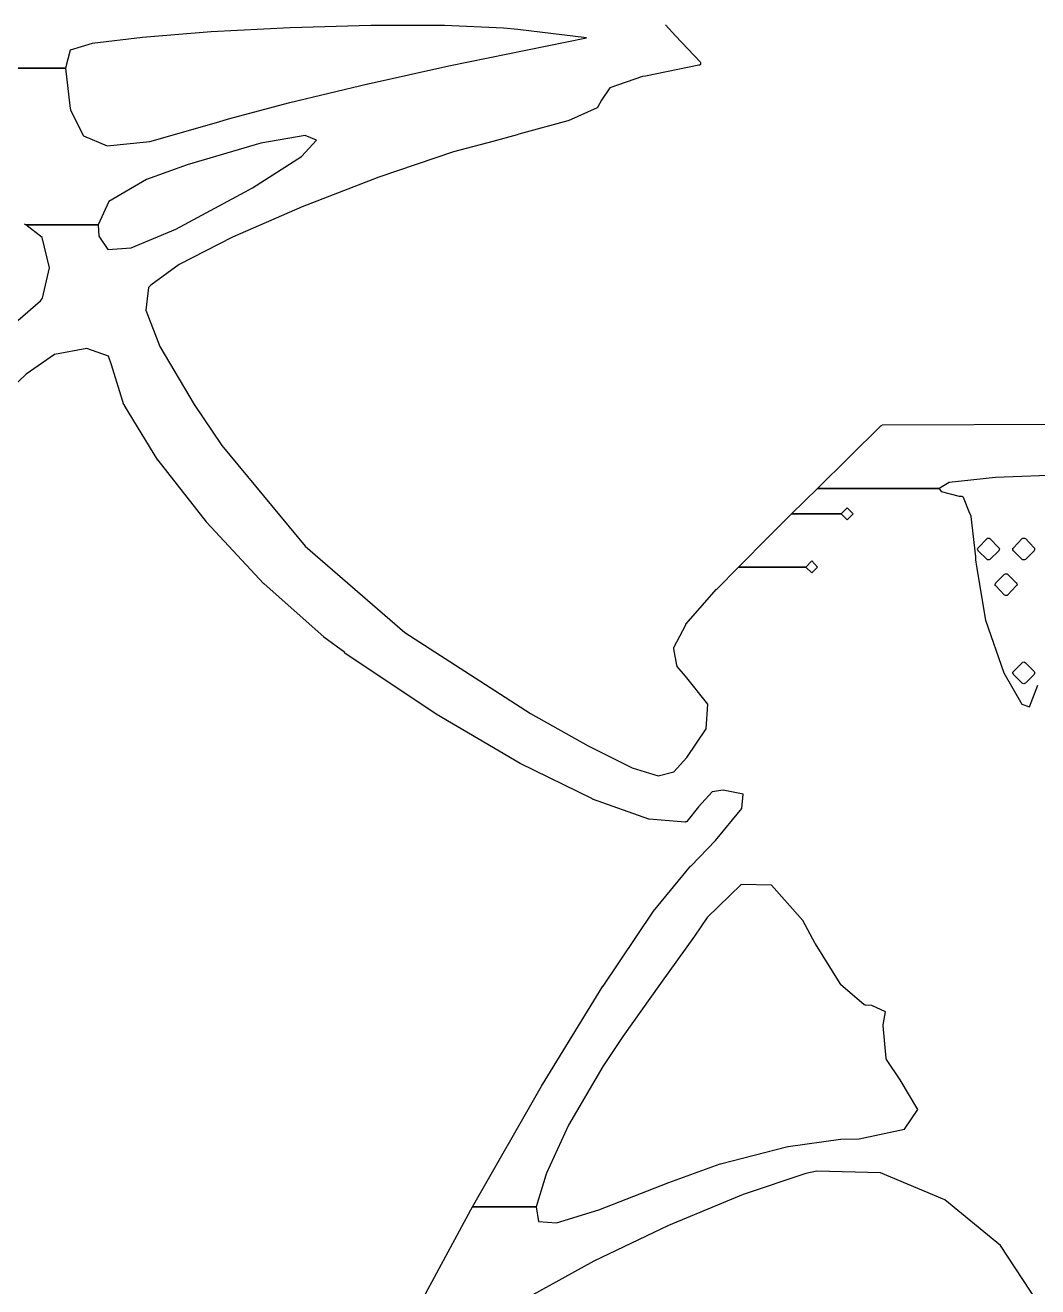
# Model space of a CAD drawing. Extents: x 55 to 335, y -160 to -35.
# Drawn here: x 254.149 to 256.573, y -121.167 to -118.147 of the extents above; entities that cross this region are included whole.
import ezdxf

# ---------------------------------------------------------------- set-up
doc = ezdxf.new("R2010")
doc.units = 0
doc.layers.add('BLACK', color=7, linetype='CONTINUOUS')

msp = doc.modelspace()

# ---------------------------------------------------------------- linework, layer by layer
at = {"layer": 'BLACK', "linetype": 'CONTINUOUS'}
for p, q in [((254.594, -118.163), (254.429, -118.176)), ((254.783, -118.153), (254.594, -118.163)), ((254.976, -118.148), (254.783, -118.153)), ((255.153, -118.148), (254.976, -118.148)), ((255.294, -118.154), (255.153, -118.148)), ((255.328, -118.157), (255.294, -118.154)), ((255.493, -118.177), (255.328, -118.157)), ((255.682, -118.146), (255.706, -118.172)), ((255.706, -118.172), (255.706, -118.172)), ((255.706, -118.172), (255.765, -118.235)), ((254.309, -118.191), (254.256, -118.207)), ((254.429, -118.176), (254.309, -118.191)), ((255.163, -118.244), (255.493, -118.177)), ((254.256, -118.207), (254.245, -118.25)), ((254.054, -118.25), (254.245, -118.25)), ((254.245, -118.25), (254.054, -118.25)), ((254.245, -118.25), (254.255, -118.34)), ((254.97, -118.287), (255.163, -118.244)), ((255.163, -118.244), (255.163, -118.244)), ((255.163, -118.244), (255.163, -118.244)), ((255.762, -118.243), (255.634, -118.269)), ((255.763, -118.243), (255.762, -118.243)), ((255.764, -118.243), (255.763, -118.243)), ((255.763, -118.243), (255.763, -118.243)), ((255.765, -118.242), (255.764, -118.242)), ((255.764, -118.242), (255.764, -118.242)), ((255.764, -118.242), (255.764, -118.243)), ((255.765, -118.235), (255.765, -118.235)), ((255.765, -118.235), (255.765, -118.235)), ((255.765, -118.235), (255.766, -118.236)), ((255.766, -118.241), (255.765, -118.241)), ((255.765, -118.241), (255.765, -118.241)), ((255.765, -118.241), (255.765, -118.242)), ((255.766, -118.236), (255.766, -118.236)), ((255.766, -118.236), (255.766, -118.237)), ((255.766, -118.237), (255.766, -118.237)), ((255.766, -118.237), (255.766, -118.238)), ((255.766, -118.238), (255.766, -118.238)), ((255.766, -118.238), (255.766, -118.239)), ((255.766, -118.239), (255.766, -118.239)), ((255.766, -118.239), (255.766, -118.24)), ((255.766, -118.24), (255.766, -118.24)), ((255.766, -118.24), (255.766, -118.241)), ((254.782, -118.332), (254.969, -118.287)), ((254.969, -118.287), (254.969, -118.287)), ((254.969, -118.287), (254.97, -118.287)), ((255.627, -118.27), (255.549, -118.297)), ((255.634, -118.269), (255.627, -118.27)), ((255.549, -118.297), (255.529, -118.326)), ((254.255, -118.34), (254.257, -118.35)), ((254.257, -118.35), (254.288, -118.412)), ((254.635, -118.371), (254.782, -118.332)), ((254.782, -118.332), (254.782, -118.332)), ((254.782, -118.332), (254.782, -118.332)), ((255.518, -118.345), (255.449, -118.376)), ((255.519, -118.344), (255.518, -118.344)), ((255.518, -118.344), (255.518, -118.345)), ((255.52, -118.343), (255.519, -118.344)), ((255.519, -118.344), (255.519, -118.344)), ((255.529, -118.326), (255.52, -118.342)), ((255.52, -118.342), (255.52, -118.343)), ((255.52, -118.343), (255.52, -118.343)), ((254.447, -118.425), (254.612, -118.378)), ((254.612, -118.378), (254.635, -118.371)), ((254.635, -118.371), (254.635, -118.371)), ((254.635, -118.371), (254.635, -118.371)), ((255.448, -118.376), (255.331, -118.408)), ((255.449, -118.376), (255.448, -118.376)), ((255.448, -118.376), (255.448, -118.376)), ((254.288, -118.412), (254.345, -118.436)), ((254.819, -118.411), (254.713, -118.429)), ((254.846, -118.422), (254.819, -118.411)), ((255.327, -118.409), (255.268, -118.425)), ((255.331, -118.408), (255.327, -118.409)), ((255.331, -118.408), (255.331, -118.408)), ((255.331, -118.408), (255.331, -118.408)), ((254.345, -118.436), (254.447, -118.425)), ((254.713, -118.429), (254.536, -118.481)), ((254.81, -118.461), (254.846, -118.422)), ((255.268, -118.425), (255.174, -118.45)), ((254.693, -118.536), (254.81, -118.461)), ((255.174, -118.45), (254.995, -118.511)), ((254.536, -118.481), (254.439, -118.516)), ((254.439, -118.516), (254.349, -118.569)), ((254.995, -118.511), (254.812, -118.582)), ((254.509, -118.635), (254.675, -118.546)), ((254.675, -118.546), (254.693, -118.536)), ((254.349, -118.569), (254.323, -118.625)), ((254.812, -118.582), (254.645, -118.654)), ((254.15, -118.625), (254.147, -118.623)), ((254.189, -118.655), (254.15, -118.625)), ((254.15, -118.625), (254.323, -118.625)), ((254.323, -118.625), (254.15, -118.625)), ((254.323, -118.625), (254.325, -118.652)), ((254.207, -118.728), (254.189, -118.655)), ((254.325, -118.652), (254.346, -118.684)), ((254.402, -118.68), (254.509, -118.635)), ((254.645, -118.654), (254.517, -118.72)), ((254.346, -118.684), (254.402, -118.68)), ((254.19, -118.8), (254.207, -118.728)), ((254.517, -118.72), (254.449, -118.769)), ((254.444, -118.775), (254.437, -118.829)), ((254.449, -118.769), (254.444, -118.775)), ((254.185, -118.807), (254.19, -118.8)), ((254.131, -118.854), (254.185, -118.807)), ((254.437, -118.829), (254.471, -118.916)), ((254.296, -118.921), (254.219, -118.935)), ((254.348, -118.939), (254.296, -118.921)), ((254.471, -118.916), (254.553, -119.055)), ((254.219, -118.935), (254.151, -118.982)), ((254.355, -118.96), (254.348, -118.939)), ((254.151, -118.982), (254.116, -119.016)), ((254.385, -119.056), (254.355, -118.96)), ((254.386, -119.056), (254.385, -119.056)), ((254.386, -119.057), (254.386, -119.056)), ((254.466, -119.188), (254.386, -119.057)), ((254.553, -119.055), (254.619, -119.153)), ((256.046, -119.256), (256.198, -119.106)), ((256.198, -119.106), (256.199, -119.105)), ((256.199, -119.105), (256.199, -119.105)), ((256.199, -119.105), (256.199, -119.105)), ((256.199, -119.105), (256.199, -119.105)), ((256.199, -119.105), (256.2, -119.105)), ((256.2, -119.105), (256.201, -119.104)), ((256.201, -119.104), (256.984, -119.1)), ((256.201, -119.104), (256.201, -119.104)), ((256.201, -119.104), (256.201, -119.104)), ((256.201, -119.104), (256.201, -119.104)), ((254.619, -119.153), (254.819, -119.394)), ((254.467, -119.188), (254.466, -119.188)), ((254.583, -119.336), (254.467, -119.188)), ((254.467, -119.188), (254.467, -119.188)), ((256.664, -119.222), (256.472, -119.23)), ((255.984, -119.317), (256.046, -119.256)), ((256.046, -119.256), (256.337, -119.256)), ((256.337, -119.256), (256.046, -119.256)), ((256.361, -119.242), (256.337, -119.256)), ((256.337, -119.256), (256.342, -119.263)), ((256.472, -119.23), (256.361, -119.242)), ((256.342, -119.263), (256.385, -119.274)), ((256.385, -119.274), (256.39, -119.274)), ((256.39, -119.274), (256.39, -119.274)), ((256.39, -119.274), (256.39, -119.274)), ((256.39, -119.274), (256.391, -119.274)), ((256.391, -119.274), (256.392, -119.274)), ((256.392, -119.274), (256.392, -119.274)), ((256.392, -119.274), (256.392, -119.274)), ((256.392, -119.274), (256.393, -119.275)), ((256.393, -119.275), (256.393, -119.275)), ((256.393, -119.275), (256.393, -119.275)), ((256.393, -119.275), (256.393, -119.275)), ((256.393, -119.275), (256.394, -119.276)), ((256.394, -119.276), (256.394, -119.277)), ((256.394, -119.277), (256.394, -119.277)), ((256.394, -119.277), (256.395, -119.277)), ((256.395, -119.277), (256.41, -119.315)), ((255.931, -119.369), (255.984, -119.317)), ((255.984, -119.317), (256.103, -119.317)), ((256.103, -119.317), (255.984, -119.317)), ((256.117, -119.302), (256.103, -119.317)), ((256.103, -119.317), (256.117, -119.331)), ((256.131, -119.317), (256.117, -119.302)), ((256.117, -119.331), (256.131, -119.317)), ((256.41, -119.315), (256.413, -119.321)), ((254.583, -119.337), (254.583, -119.336)), ((254.583, -119.336), (254.583, -119.336)), ((254.72, -119.484), (254.583, -119.337)), ((256.413, -119.321), (256.413, -119.322)), ((256.413, -119.322), (256.413, -119.323)), ((256.413, -119.323), (256.424, -119.42)), ((255.857, -119.444), (255.931, -119.369)), ((255.931, -119.369), (255.931, -119.369)), ((255.931, -119.369), (255.931, -119.369)), ((256.431, -119.398), (256.452, -119.376)), ((256.452, -119.376), (256.453, -119.375)), ((256.452, -119.376), (256.452, -119.376)), ((256.453, -119.375), (256.455, -119.375)), ((256.455, -119.375), (256.457, -119.375)), ((256.457, -119.375), (256.458, -119.376)), ((256.458, -119.376), (256.459, -119.376)), ((256.459, -119.376), (256.48, -119.398)), ((256.515, -119.398), (256.536, -119.376)), ((256.536, -119.376), (256.538, -119.375)), ((256.538, -119.375), (256.54, -119.375)), ((256.54, -119.375), (256.542, -119.375)), ((256.542, -119.375), (256.544, -119.376)), ((256.544, -119.376), (256.565, -119.398)), ((254.819, -119.394), (255.058, -119.601)), ((256.429, -119.401), (256.43, -119.399)), ((256.43, -119.403), (256.429, -119.401)), ((256.43, -119.399), (256.431, -119.398)), ((256.43, -119.399), (256.43, -119.399)), ((256.43, -119.399), (256.43, -119.399)), ((256.431, -119.405), (256.43, -119.403)), ((256.431, -119.398), (256.431, -119.398)), ((256.452, -119.426), (256.431, -119.405)), ((256.48, -119.405), (256.459, -119.426)), ((256.48, -119.398), (256.481, -119.399)), ((256.481, -119.403), (256.48, -119.405)), ((256.481, -119.399), (256.482, -119.401)), ((256.482, -119.401), (256.481, -119.403)), ((256.514, -119.401), (256.514, -119.399)), ((256.514, -119.399), (256.514, -119.399)), ((256.514, -119.399), (256.515, -119.399)), ((256.514, -119.403), (256.514, -119.401)), ((256.515, -119.405), (256.514, -119.403)), ((256.515, -119.399), (256.515, -119.398)), ((256.536, -119.426), (256.515, -119.405)), ((256.515, -119.405), (256.515, -119.405)), ((256.565, -119.405), (256.544, -119.426)), ((256.565, -119.398), (256.565, -119.398)), ((256.565, -119.398), (256.566, -119.399)), ((256.566, -119.403), (256.565, -119.405)), ((256.566, -119.399), (256.566, -119.401)), ((256.566, -119.401), (256.566, -119.403)), ((256.032, -119.429), (256.018, -119.444)), ((256.046, -119.444), (256.032, -119.429)), ((256.424, -119.42), (256.424, -119.42)), ((256.424, -119.42), (256.424, -119.42)), ((256.424, -119.42), (256.424, -119.427)), ((256.424, -119.427), (256.427, -119.443)), ((256.453, -119.427), (256.452, -119.426)), ((256.455, -119.427), (256.453, -119.427)), ((256.457, -119.427), (256.455, -119.427)), ((256.459, -119.426), (256.457, -119.427)), ((256.459, -119.426), (256.459, -119.426)), ((256.537, -119.427), (256.536, -119.426)), ((256.536, -119.426), (256.536, -119.426)), ((256.538, -119.427), (256.537, -119.427)), ((256.54, -119.427), (256.538, -119.427)), ((256.542, -119.427), (256.54, -119.427)), ((256.544, -119.426), (256.542, -119.427)), ((255.805, -119.497), (255.857, -119.444)), ((255.857, -119.444), (256.018, -119.444)), ((256.018, -119.444), (255.857, -119.444)), ((256.018, -119.444), (256.032, -119.458)), ((256.032, -119.458), (256.046, -119.444)), ((256.427, -119.443), (256.427, -119.443)), ((256.427, -119.443), (256.448, -119.571)), ((256.473, -119.482), (256.494, -119.461)), ((256.494, -119.461), (256.496, -119.46)), ((256.494, -119.461), (256.494, -119.461)), ((256.496, -119.46), (256.498, -119.46)), ((256.498, -119.46), (256.5, -119.46)), ((256.5, -119.46), (256.501, -119.461)), ((256.501, -119.461), (256.522, -119.482)), ((254.721, -119.484), (254.72, -119.484)), ((254.864, -119.611), (254.721, -119.484)), ((254.721, -119.484), (254.721, -119.484)), ((255.731, -119.581), (255.804, -119.497)), ((255.804, -119.497), (255.805, -119.497)), ((255.805, -119.497), (255.805, -119.497)), ((256.471, -119.486), (256.472, -119.484)), ((256.472, -119.488), (256.471, -119.486)), ((256.472, -119.484), (256.473, -119.482)), ((256.473, -119.489), (256.472, -119.488)), ((256.494, -119.511), (256.473, -119.489)), ((256.522, -119.489), (256.501, -119.511)), ((256.522, -119.482), (256.522, -119.482)), ((256.522, -119.482), (256.523, -119.484)), ((256.523, -119.488), (256.522, -119.489)), ((256.522, -119.489), (256.522, -119.489)), ((256.523, -119.484), (256.523, -119.484)), ((256.523, -119.484), (256.524, -119.486)), ((256.524, -119.486), (256.523, -119.488)), ((256.496, -119.512), (256.494, -119.511)), ((256.494, -119.511), (256.494, -119.511)), ((256.498, -119.512), (256.496, -119.512)), ((256.5, -119.512), (256.498, -119.512)), ((256.501, -119.511), (256.5, -119.512)), ((255.702, -119.637), (255.731, -119.582)), ((255.731, -119.582), (255.731, -119.581)), ((255.731, -119.582), (255.731, -119.582)), ((256.448, -119.571), (256.492, -119.697)), ((254.864, -119.612), (254.864, -119.611)), ((254.914, -119.649), (254.864, -119.612)), ((254.864, -119.612), (254.864, -119.612)), ((255.058, -119.601), (255.359, -119.795)), ((254.914, -119.65), (254.914, -119.649)), ((255.133, -119.796), (254.914, -119.65)), ((254.914, -119.65), (254.914, -119.65)), ((255.702, -119.638), (255.702, -119.637)), ((255.702, -119.637), (255.702, -119.637)), ((255.702, -119.639), (255.702, -119.638)), ((255.702, -119.638), (255.702, -119.638)), ((255.702, -119.64), (255.702, -119.639)), ((255.702, -119.639), (255.702, -119.639)), ((255.709, -119.679), (255.702, -119.64)), ((255.709, -119.68), (255.709, -119.679)), ((255.71, -119.68), (255.709, -119.68)), ((255.709, -119.68), (255.709, -119.68)), ((255.71, -119.681), (255.71, -119.68)), ((255.71, -119.682), (255.71, -119.681)), ((255.71, -119.681), (255.71, -119.681)), ((255.73, -119.705), (255.71, -119.682)), ((256.515, -119.694), (256.536, -119.673)), ((256.536, -119.673), (256.537, -119.672)), ((256.536, -119.673), (256.536, -119.673)), ((256.537, -119.672), (256.538, -119.672)), ((256.538, -119.672), (256.54, -119.671)), ((256.54, -119.671), (256.542, -119.672)), ((256.542, -119.672), (256.544, -119.673)), ((256.544, -119.673), (256.565, -119.694)), ((255.783, -119.772), (255.73, -119.705)), ((256.492, -119.697), (256.535, -119.772)), ((256.514, -119.696), (256.515, -119.694)), ((256.514, -119.698), (256.514, -119.696)), ((256.514, -119.699), (256.514, -119.698)), ((256.515, -119.7), (256.514, -119.699)), ((256.515, -119.694), (256.515, -119.694)), ((256.515, -119.701), (256.515, -119.7)), ((256.536, -119.722), (256.515, -119.701)), ((256.565, -119.701), (256.544, -119.722)), ((256.565, -119.694), (256.566, -119.696)), ((256.566, -119.699), (256.565, -119.701)), ((256.565, -119.701), (256.565, -119.701)), ((256.566, -119.696), (256.566, -119.698)), ((256.566, -119.698), (256.566, -119.699)), ((256.538, -119.723), (256.536, -119.722)), ((256.54, -119.724), (256.538, -119.723)), ((256.542, -119.723), (256.54, -119.724)), ((256.544, -119.722), (256.542, -119.723)), ((256.554, -119.779), (256.574, -119.727)), ((255.779, -119.831), (255.783, -119.772)), ((256.535, -119.772), (256.554, -119.779)), ((255.334, -119.914), (255.133, -119.796)), ((255.133, -119.796), (255.133, -119.796)), ((255.133, -119.796), (255.133, -119.796)), ((255.359, -119.795), (255.497, -119.872)), ((255.733, -119.9), (255.779, -119.831)), ((255.497, -119.872), (255.602, -119.925)), ((255.507, -119.999), (255.334, -119.914)), ((255.334, -119.914), (255.334, -119.914)), ((255.334, -119.914), (255.334, -119.914)), ((255.702, -119.934), (255.733, -119.9)), ((255.602, -119.925), (255.664, -119.944)), ((255.664, -119.944), (255.702, -119.934)), ((255.794, -119.982), (255.761, -120.018)), ((255.82, -119.978), (255.794, -119.982)), ((255.868, -119.988), (255.82, -119.978)), ((255.507, -120), (255.507, -119.999)), ((255.642, -120.048), (255.507, -120)), ((255.507, -120), (255.507, -120)), ((255.865, -120.022), (255.868, -119.988)), ((255.761, -120.018), (255.733, -120.053)), ((255.802, -120.099), (255.865, -120.022)), ((255.643, -120.048), (255.642, -120.048)), ((255.642, -120.048), (255.642, -120.048)), ((255.729, -120.055), (255.643, -120.048)), ((255.73, -120.055), (255.729, -120.055)), ((255.729, -120.055), (255.729, -120.055)), ((255.731, -120.054), (255.73, -120.054)), ((255.73, -120.054), (255.73, -120.055)), ((255.732, -120.054), (255.731, -120.054)), ((255.731, -120.054), (255.731, -120.054)), ((255.733, -120.053), (255.732, -120.054)), ((255.732, -120.054), (255.732, -120.054)), ((255.733, -120.053), (255.733, -120.053)), ((255.733, -120.053), (255.733, -120.053)), ((255.743, -120.159), (255.802, -120.099)), ((255.653, -120.268), (255.742, -120.16)), ((255.742, -120.16), (255.743, -120.159)), ((255.743, -120.159), (255.743, -120.159)), ((255.863, -120.204), (255.782, -120.283)), ((255.936, -120.206), (255.863, -120.204)), ((256.011, -120.29), (255.936, -120.206)), ((255.533, -120.447), (255.653, -120.268)), ((255.653, -120.268), (255.653, -120.268)), ((255.653, -120.268), (255.653, -120.268)), ((255.782, -120.283), (255.751, -120.328)), ((256.04, -120.345), (256.011, -120.29)), ((255.751, -120.328), (255.67, -120.441)), ((255.751, -120.328), (255.751, -120.328)), ((255.751, -120.328), (255.751, -120.328)), ((256.041, -120.346), (256.04, -120.345)), ((256.1, -120.441), (256.041, -120.346)), ((256.041, -120.346), (256.041, -120.346)), ((255.385, -120.687), (255.532, -120.447)), ((255.532, -120.447), (255.532, -120.447)), ((255.532, -120.447), (255.533, -120.447)), ((255.67, -120.441), (255.58, -120.568)), ((255.67, -120.441), (255.67, -120.441)), ((256.101, -120.442), (256.1, -120.441)), ((256.101, -120.443), (256.101, -120.442)), ((256.158, -120.492), (256.101, -120.443)), ((256.159, -120.492), (256.158, -120.492)), ((256.16, -120.492), (256.159, -120.492)), ((256.159, -120.492), (256.159, -120.492)), ((256.16, -120.493), (256.16, -120.492)), ((256.161, -120.493), (256.16, -120.493)), ((256.176, -120.494), (256.161, -120.493)), ((256.161, -120.493), (256.161, -120.493)), ((256.209, -120.509), (256.176, -120.494)), ((256.203, -120.54), (256.209, -120.509)), ((256.203, -120.541), (256.203, -120.54)), ((256.203, -120.542), (256.203, -120.541)), ((256.21, -120.62), (256.203, -120.542)), ((255.58, -120.568), (255.532, -120.64)), ((255.532, -120.64), (255.45, -120.78)), ((256.21, -120.621), (256.21, -120.62)), ((256.21, -120.62), (256.21, -120.62)), ((256.211, -120.621), (256.21, -120.621)), ((256.211, -120.622), (256.211, -120.621)), ((256.211, -120.623), (256.211, -120.622)), ((256.211, -120.622), (256.211, -120.622)), ((256.244, -120.672), (256.211, -120.623)), ((256.286, -120.743), (256.244, -120.672)), ((255.22, -120.976), (255.385, -120.687)), ((255.385, -120.687), (255.385, -120.687)), ((255.385, -120.687), (255.385, -120.687)), ((256.254, -120.79), (256.286, -120.743)), ((255.45, -120.78), (255.397, -120.895)), ((256.146, -120.813), (256.254, -120.79)), ((255.976, -120.831), (256.101, -120.814)), ((256.101, -120.814), (256.102, -120.814)), ((256.102, -120.814), (256.146, -120.813)), ((256.102, -120.814), (256.102, -120.814)), ((255.814, -120.873), (255.975, -120.831)), ((255.975, -120.831), (255.975, -120.831)), ((255.975, -120.831), (255.976, -120.831)), ((255.69, -120.917), (255.813, -120.873)), ((255.813, -120.873), (255.813, -120.873)), ((255.813, -120.873), (255.814, -120.873)), ((256.044, -120.89), (256.018, -120.896)), ((256.197, -120.894), (256.044, -120.89)), ((255.395, -120.9), (255.372, -120.976)), ((255.397, -120.895), (255.395, -120.9)), ((255.522, -120.983), (255.69, -120.917)), ((255.69, -120.917), (255.69, -120.917)), ((255.69, -120.917), (255.69, -120.917)), ((256.018, -120.896), (255.868, -120.946)), ((256.351, -120.959), (256.197, -120.894)), ((255.868, -120.946), (255.689, -121.02)), ((255.216, -120.983), (255.22, -120.976)), ((255.22, -120.976), (255.372, -120.976)), ((255.372, -120.976), (255.22, -120.976)), ((255.372, -120.976), (255.378, -121.011)), ((256.484, -121.068), (256.351, -120.959)), ((255.029, -121.327), (255.216, -120.983)), ((255.216, -120.983), (255.216, -120.983)), ((255.216, -120.983), (255.216, -120.983)), ((255.378, -121.011), (255.421, -121.014)), ((255.421, -121.014), (255.522, -120.983)), ((255.689, -121.02), (255.51, -121.106)), ((256.573, -121.203), (256.484, -121.068)), ((255.51, -121.106), (255.357, -121.19))]:
    msp.add_line(p, q, dxfattribs=at)

doc.saveas('drawing.dxf')
